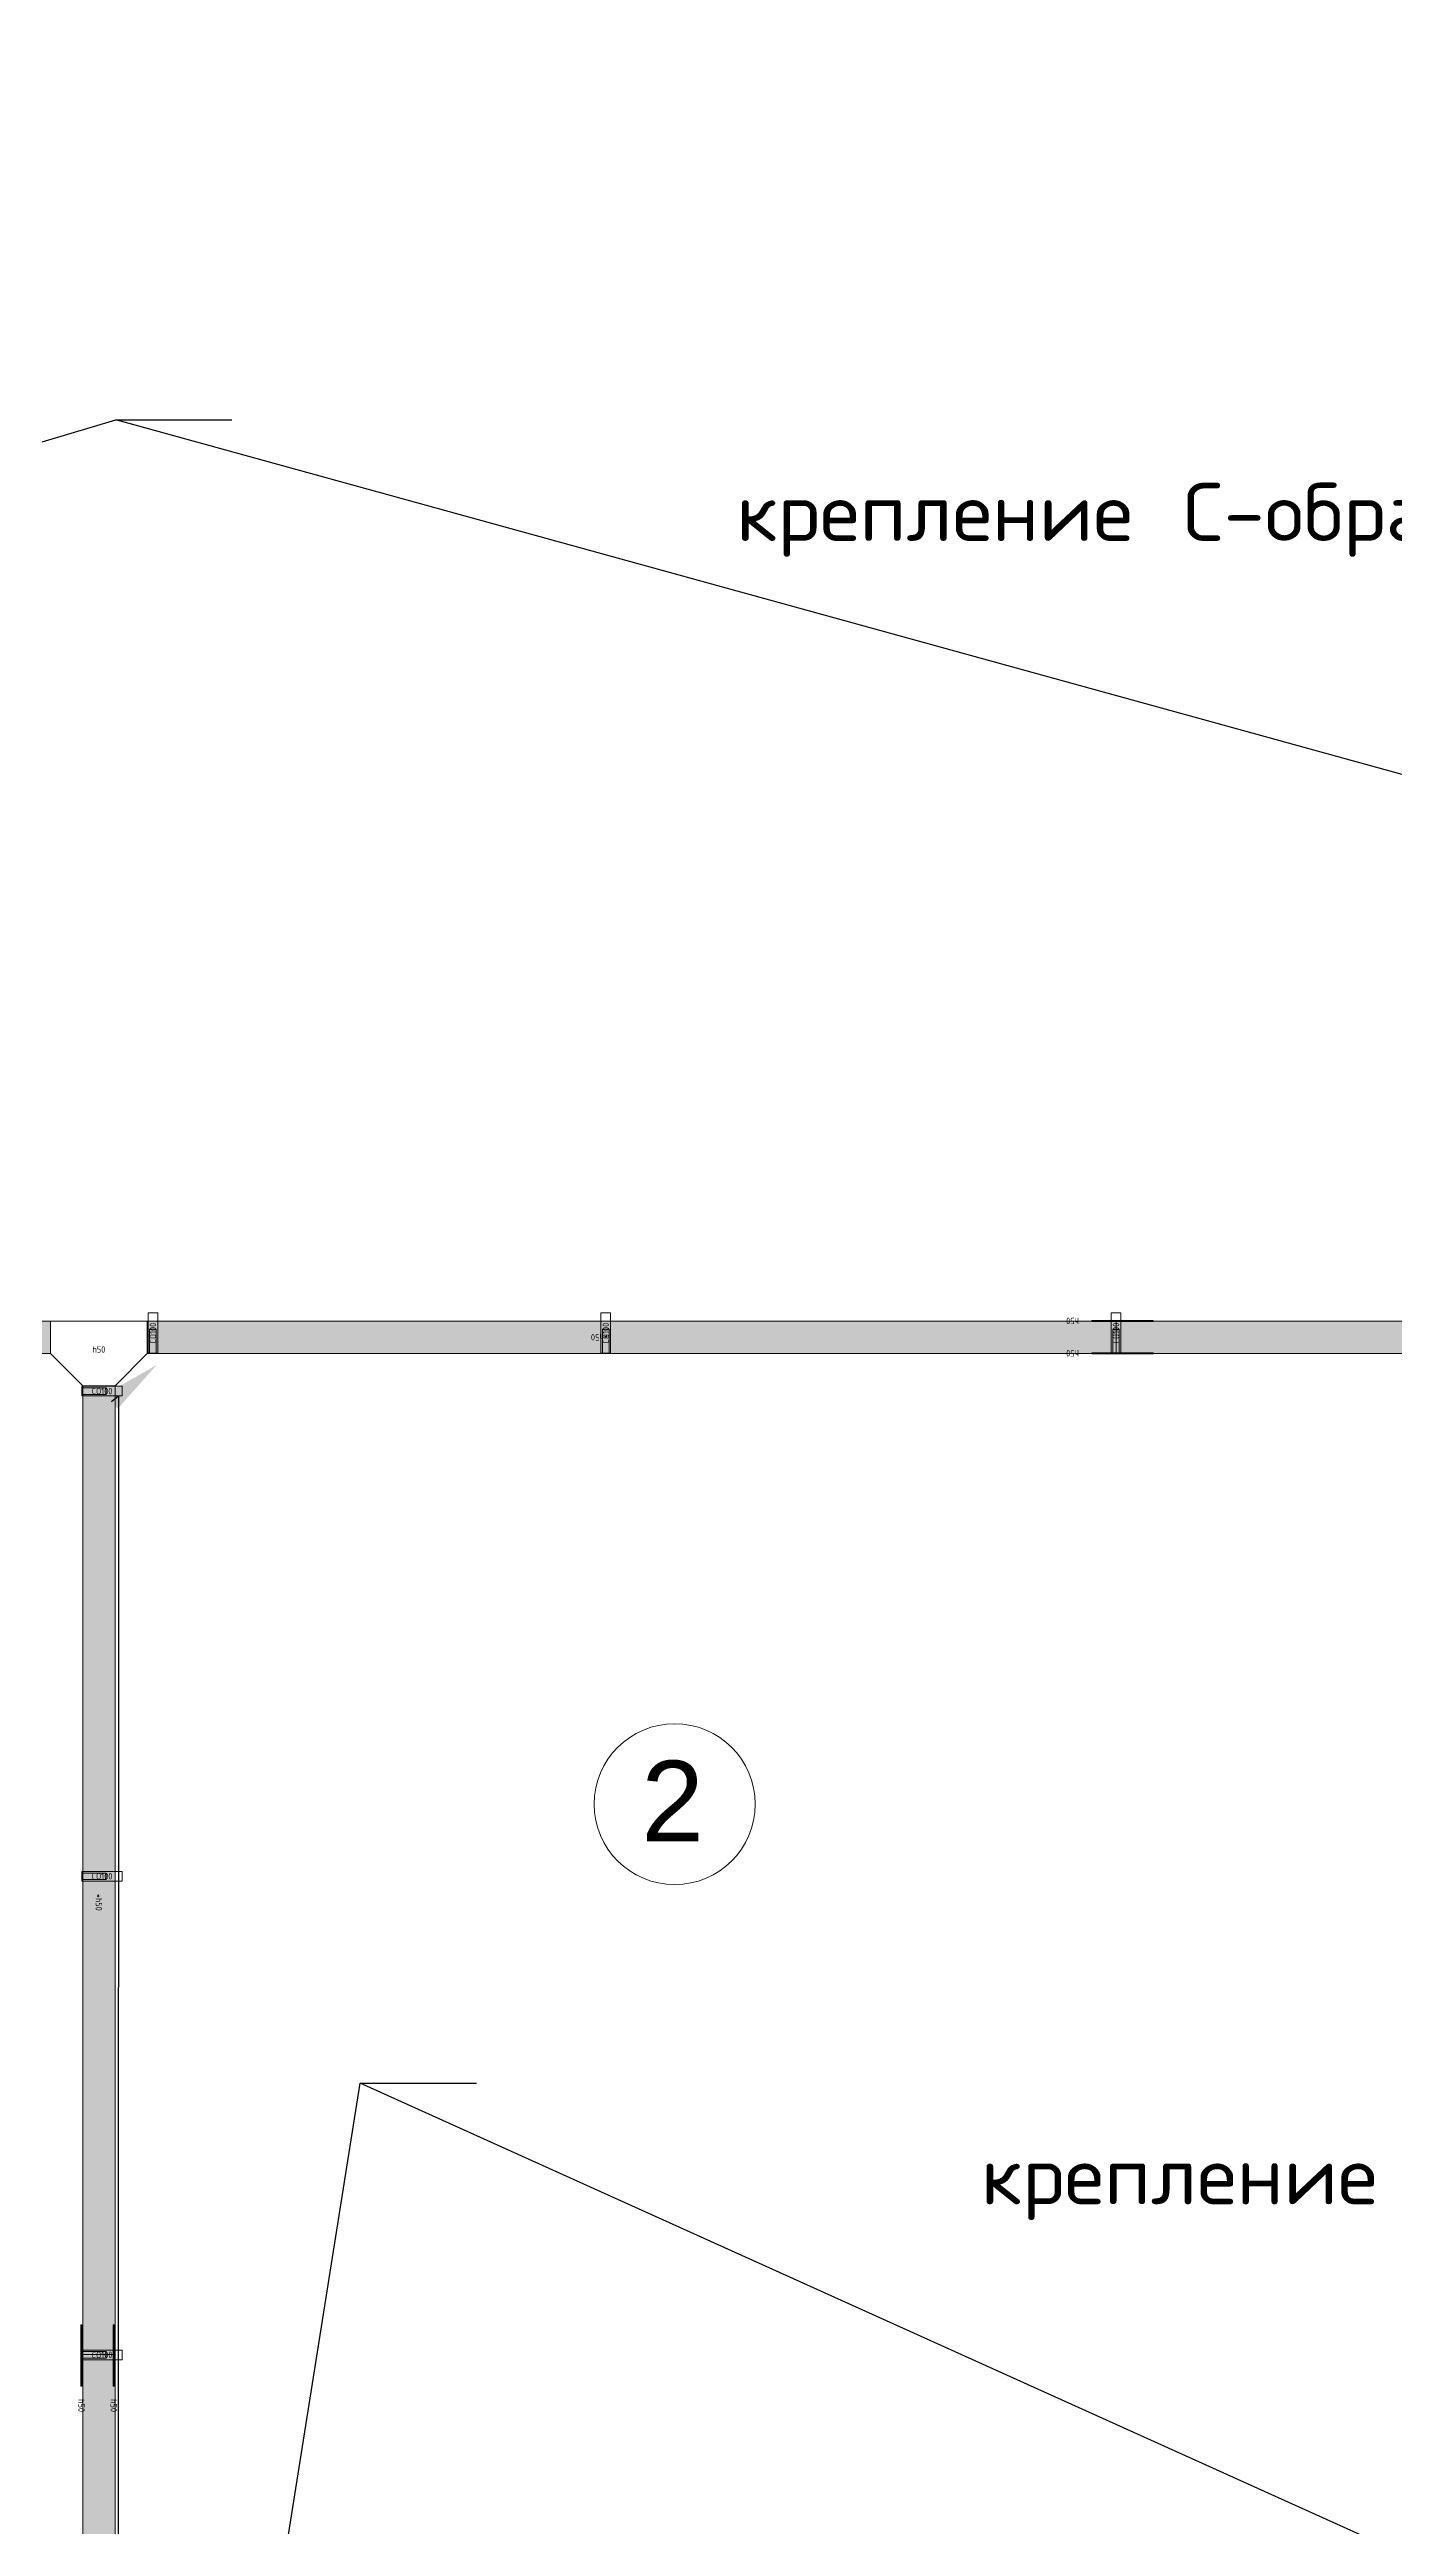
# Model space of a CAD drawing. Header units: metres. Extents: x -472 to 201, y -446 to -235.
# Drawn here: x -159.26 to -155.09, y -326.21 to -318.54 of the extents above; entities that cross this region are included whole.
import ezdxf
from ezdxf import colors
from ezdxf.entities.mleader import LeaderData, LeaderLine
from ezdxf.enums import TextEntityAlignment as Align
from ezdxf.math import Vec2, Vec3

# ---------------------------------------------------------------- set-up
doc = ezdxf.new("R2010")
doc.units = ezdxf.units.M
doc.header["$MEASUREMENT"] = 0
doc.layers.add('Электрика', color=7, linetype='Continuous')
doc.styles.get("Standard").update_dxf_attribs({"font": 'txt.shx'})
doc.styles.add('Style-Arial', font='arial.ttf')
doc.styles.add('Атрибут IEK', font='txt.shx', dxfattribs={"width": 0.8})
pattern_1 = [(0, (-1424.167, 32.5), (65, 54.1667), [86.6667, -43.3333]), (0, (-1424.167, 65), (65, 54.1667), [86.6667, -43.3333]), (90, (-1456.667, 43.333), (-65, 54.1667), [10.8333, -97.5]), (90, (-1435, 43.333), (-65, 54.1667), [10.8333, -97.5]), (45, (-1500, 6e-13), (65, 54.166667), [15.3205, -30.641, 15.3205, -857.9568]), (315, (-1435, 43.333), (65, -54.166667), [15.3205, -30.641, 15.3205, -857.9568])]

# ---------------------------------------------------------------- blocks, each defined once
blk = doc.blocks.new('*U297')
at = {"linetype": 'ByBlock', "lineweight": 0, "transparency": 33554559}
h = blk.add_hatch(dxfattribs=at)
h.set_pattern_fill('SLOTPERF', color=0, scale=130, pattern_type=2)
h.set_pattern_definition(pattern_1)
h.paths.add_polyline_path([(1500, 50), (-1500, 50), (-1500, -50), (1500, -50)])
at = {"color": 0, "linetype": 'ByBlock', "lineweight": -2}
blk.add_lwpolyline([(1500, 50), (-1500, 50), (-1500, -50), (1500, -50)], close=True, dxfattribs=at)
at = {"color": 0, "linetype": 'ByBlock', "lineweight": -2, "style": 'Атрибут IEK', "width": 0.8, "flags": 8}
blk.add_attdef('НАДПИСЬ', text='', height=20, dxfattribs=at).set_placement((100, 0), align=Align.MIDDLE_CENTER)
at = {"color": 0, "linetype": 'ByBlock', "lineweight": -2, "style": 'Атрибут IEK', "width": 0.8, "flags": 9}
for tag, p in [('НАИМЕНОВАНИЕ', (-1779.7, -89.7)), ('АРТИКУЛ', (-1779.7, -119.7))]:
    blk.add_attdef(tag, p, '', height=20, dxfattribs=at)
blk = doc.blocks.new('*U307')
at = {"linetype": 'ByBlock', "lineweight": 0, "transparency": 33554559}
h = blk.add_hatch(dxfattribs=at)
h.set_pattern_fill('SLOTPERF', color=0, scale=130, pattern_type=2)
h.set_pattern_definition(pattern_1)
h.paths.add_polyline_path([(1500, 50), (-1500, 50), (-1500, -50), (1500, -50)])
at = {"color": 0, "linetype": 'ByBlock', "lineweight": -2}
blk.add_lwpolyline([(1500, 50), (-1500, 50), (-1500, -50), (1500, -50)], close=True, dxfattribs=at)
at = {"color": 0, "linetype": 'ByBlock', "lineweight": -2, "style": 'Атрибут IEK', "width": 0.8, "flags": 8}
blk.add_attdef('НАДПИСЬ', text='', height=20, dxfattribs=at).set_placement((100, 0), align=Align.MIDDLE_CENTER)
at = {"color": 0, "linetype": 'ByBlock', "lineweight": -2, "style": 'Атрибут IEK', "width": 0.8, "flags": 9}
for tag, p in [('НАИМЕНОВАНИЕ', (-1779.7, -89.7)), ('АРТИКУЛ', (-1779.7, -119.7))]:
    blk.add_attdef(tag, p, '', height=20, dxfattribs=at)
blk = doc.blocks.new('*U301')
at = {"color": 0, "linetype": 'ByBlock', "lineweight": -2}
for p, q in [((-150, 100), (-150, 200)), ((150, 200), (150, 100)), ((50, 0), (-50, 0))]:
    blk.add_line(p, q, dxfattribs=at)
for points in [[(-150, 200), (150, 200)], [(-150, 100), (-50, 0)], [(150, 100), (50, 0)]]:
    blk.add_lwpolyline(points, dxfattribs=at)
at = {"color": 0, "linetype": 'ByBlock', "lineweight": -2, "style": 'Атрибут IEK', "width": 0.8, "flags": 9}
for tag, p in [('НАИМЕНОВАНИЕ', (-377.7, 81.9)), ('АРТИКУЛ', (-377.7, 51.9))]:
    blk.add_attdef(tag, p, '', height=20, dxfattribs=at)
at = {"color": 0, "linetype": 'ByBlock', "lineweight": -2, "style": 'Атрибут IEK', "width": 0.8, "flags": 8}
blk.add_attdef('НАДПИСЬ', text='', height=20, dxfattribs=at).set_placement((0, 112.5), align=Align.MIDDLE_CENTER)
blk = doc.blocks.new('*U300')
at = {"linetype": 'ByBlock', "lineweight": 0, "transparency": 33554559}
h = blk.add_hatch(dxfattribs=at)
h.set_pattern_fill('SLOTPERF', color=0, scale=130, pattern_type=2)
h.set_pattern_definition([(0, (-1424.167, 32.5), (65, 54.1667), [86.6667, -43.3333]), (0, (-1424.167, 65), (65, 54.1667), [86.6667, -43.3333]), (90, (-1456.667, 43.333), (-65, 54.1667), [10.8333, -97.5]), (90, (-1435, 43.333), (-65, 54.1667), [10.8333, -97.5]), (45, (-1500, 6e-13), (65, 54.166667), [15.3205, -30.641, 15.3205, -857.9568]), (315, (-1435, 43.333), (65, -54.166667), [15.3205, -30.641, 15.3205, -857.9568])])
h.paths.add_polyline_path([(1500, 50), (-1500, 50), (-1500, -50), (1500, -50)])
at = {"color": 0, "linetype": 'ByBlock', "lineweight": -2}
blk.add_lwpolyline([(1500, 50), (-1500, 50), (-1500, -50), (1500, -50)], close=True, dxfattribs=at)
at = {"color": 0, "linetype": 'ByBlock', "lineweight": -2, "style": 'Атрибут IEK', "width": 0.8, "flags": 8}
blk.add_attdef('НАДПИСЬ', text='', height=20, dxfattribs=at).set_placement((100, 0), align=Align.MIDDLE_CENTER)
at = {"color": 0, "linetype": 'ByBlock', "lineweight": -2, "style": 'Атрибут IEK', "width": 0.8, "flags": 9}
for tag, p in [('НАИМЕНОВАНИЕ', (-1779.7, -89.7)), ('АРТИКУЛ', (-1779.7, -119.7))]:
    blk.add_attdef(tag, p, '', height=20, dxfattribs=at)
blk = doc.blocks.new('*U308')
at = {"linetype": 'ByBlock', "lineweight": 0, "transparency": 33554559}
h = blk.add_hatch(dxfattribs=at)
h.set_pattern_fill('SLOTPERF', color=0, scale=130, pattern_type=2)
h.set_pattern_definition(pattern_1)
h.paths.add_polyline_path([(1500, 50), (-1500, 50), (-1500, -50), (1500, -50)])
at = {"color": 0, "linetype": 'ByBlock', "lineweight": -2}
blk.add_lwpolyline([(1500, 50), (-1500, 50), (-1500, -50), (1500, -50)], close=True, dxfattribs=at)
at = {"color": 0, "linetype": 'ByBlock', "lineweight": -2, "style": 'Атрибут IEK', "width": 0.8, "flags": 8}
blk.add_attdef('НАДПИСЬ', text='', height=20, dxfattribs=at).set_placement((100, 0), align=Align.MIDDLE_CENTER)
at = {"color": 0, "linetype": 'ByBlock', "lineweight": -2, "style": 'Атрибут IEK', "width": 0.8, "flags": 9}
for tag, p in [('НАИМЕНОВАНИЕ', (-1779.7, -89.7)), ('АРТИКУЛ', (-1779.7, -119.7))]:
    blk.add_attdef(tag, p, '', height=20, dxfattribs=at)
blk = doc.blocks.new('*U286')
at = {"color": 0, "linetype": 'ByBlock', "lineweight": -2}
blk.add_lwpolyline([(-95, 0), (95, 0), (95, 3), (-95, 3)], close=True, dxfattribs=at)
at = {"color": 0, "linetype": 'ByBlock', "lineweight": -2, "style": 'Атрибут IEK', "width": 0.8, "flags": 8}
blk.add_attdef('НАДПИСЬ', text='', height=20, dxfattribs=at).set_placement((155, 1.5), align=Align.MIDDLE_CENTER)
at = {"color": 0, "linetype": 'ByBlock', "lineweight": -2, "style": 'Атрибут IEK', "width": 0.8, "flags": 9}
for tag, p in [('АРТИКУЛ', (-374.7, -144.7)), ('НАИМЕНОВАНИЕ', (-374.7, -114.7))]:
    blk.add_attdef(tag, p, '', height=20, dxfattribs=at)
blk = doc.blocks.new('*U303')
at = {"color": 0, "linetype": 'ByBlock', "lineweight": -2}
blk.add_lwpolyline([(-95, 0), (95, 0), (95, 3), (-95, 3)], close=True, dxfattribs=at)
at = {"color": 0, "linetype": 'ByBlock', "lineweight": -2, "style": 'Атрибут IEK', "width": 0.8, "flags": 8}
blk.add_attdef('НАДПИСЬ', text='', height=20, dxfattribs=at).set_placement((155, 1.5), align=Align.MIDDLE_CENTER)
at = {"color": 0, "linetype": 'ByBlock', "lineweight": -2, "style": 'Атрибут IEK', "width": 0.8, "flags": 9}
for tag, p in [('АРТИКУЛ', (-374.7, -144.7)), ('НАИМЕНОВАНИЕ', (-374.7, -114.7))]:
    blk.add_attdef(tag, p, '', height=20, dxfattribs=at)
blk = doc.blocks.new('*U287')
at = {"color": 0, "linetype": 'ByBlock', "lineweight": -2}
for points in [[(-15, 0), (15, 0), (15, 125), (-15, 125), (-15, 0)], [(-10, 0), (-10, 75), (10, 75), (10, 0)]]:
    blk.add_lwpolyline(points, dxfattribs=at)
at = {"color": 0, "linetype": 'ByBlock', "lineweight": -2, "style": 'Атрибут IEK', "width": 0.8, "flags": 8}
blk.add_attdef('НАДПИСЬ', text='', height=20, rotation=90, dxfattribs=at).set_placement((0, 62.5), align=Align.MIDDLE_CENTER)
at = {"color": 0, "linetype": 'ByBlock', "lineweight": -2, "style": 'Атрибут IEK', "width": 0.8, "flags": 9}
for tag, p in [('НАИМЕНОВАНИЕ', (-279.7, -89.7)), ('АРТИКУЛ', (-279.7, -119.7))]:
    blk.add_attdef(tag, p, '', height=20, dxfattribs=at)

msp = doc.modelspace()

# ---------------------------------------------------------------- linework, layer by layer
at = {"color": 7, "linetype": 'Continuous', "lineweight": 0}
msp.add_circle((-157.3235, -323.9696), 0.2492, dxfattribs=at)

# ---------------------------------------------------------------- block references
at = {"linetype": 'ByBlock', "lineweight": 13}
ref = msp.add_blockref('*U308', (-160.7567, -322.5236), dxfattribs=dict(at, xscale=0.001, yscale=0.001, zscale=0.001, rotation=180))
ref.add_attrib('НАДПИСЬ', '*h50', dxfattribs={"color": 0, "linetype": 'ByBlock', "lineweight": -2, "height": 0.02, "rotation": 180, "style": 'Атрибут IEK', "width": 0.8}).set_placement((-160.8567, -322.5236), align=Align.MIDDLE_CENTER)
ref = msp.add_blockref('*U301', (-159.1067, -322.6736), dxfattribs=dict(at, xscale=0.001, yscale=0.001, zscale=0.001))
ref.add_attrib('НАДПИСЬ', 'h50', dxfattribs={"color": 0, "linetype": 'ByBlock', "lineweight": -2, "height": 0.02, "style": 'Атрибут IEK', "width": 0.8}).set_placement((-159.1067, -322.5611), align=Align.MIDDLE_CENTER)
ref = msp.add_blockref('*U307', (-157.4567, -322.5236), dxfattribs=dict(at, xscale=0.001, yscale=0.001, zscale=0.001, rotation=180))
ref.add_attrib('НАДПИСЬ', '*h50', dxfattribs={"color": 0, "linetype": 'ByBlock', "lineweight": -2, "height": 0.02, "rotation": 180, "style": 'Атрибут IEK', "width": 0.8}).set_placement((-157.5567, -322.5236), align=Align.MIDDLE_CENTER)
ref = msp.add_blockref('*U287', (-158.9395, -322.573), dxfattribs=dict(at, xscale=0.001, yscale=0.001, zscale=0.001))
ref.add_attrib('НАДПИСЬ', 'CO100', dxfattribs={"color": 0, "linetype": 'ByBlock', "lineweight": -2, "height": 0.02, "rotation": 90, "style": 'Атрибут IEK', "width": 0.8}).set_placement((-158.9395, -322.5105), align=Align.MIDDLE_CENTER)
ref = msp.add_blockref('*U287', (-157.5369, -322.573), dxfattribs=dict(at, xscale=0.001, yscale=0.001, zscale=0.001))
ref.add_attrib('НАДПИСЬ', 'CO100', dxfattribs={"color": 0, "linetype": 'ByBlock', "lineweight": -2, "height": 0.02, "rotation": 90, "style": 'Атрибут IEK', "width": 0.8}).set_placement((-157.5369, -322.5105), align=Align.MIDDLE_CENTER)
ref = msp.add_blockref('*U303', (-155.9362, -322.4714), dxfattribs=dict(at, xscale=0.001, yscale=0.001, zscale=0.001, rotation=180))
ref.add_attrib('НАДПИСЬ', 'h50', dxfattribs={"color": 0, "linetype": 'ByBlock', "lineweight": -2, "height": 0.02, "rotation": 180, "style": 'Атрибут IEK', "width": 0.8}).set_placement((-156.0912, -322.4729), align=Align.MIDDLE_CENTER)
ref = msp.add_blockref('*U287', (-155.9568, -322.573), dxfattribs=dict(at, xscale=0.001, yscale=0.001, zscale=0.001))
ref.add_attrib('НАДПИСЬ', 'CO100', dxfattribs={"color": 0, "linetype": 'ByBlock', "lineweight": -2, "height": 0.02, "rotation": 90, "style": 'Атрибут IEK', "width": 0.8}).set_placement((-155.9568, -322.5105), align=Align.MIDDLE_CENTER)
ref = msp.add_blockref('*U297', (-154.4567, -322.5236), dxfattribs=dict(at, xscale=0.001, yscale=0.001, zscale=0.001, rotation=180))
ref.add_attrib('НАДПИСЬ', '*h50', dxfattribs={"color": 0, "linetype": 'ByBlock', "lineweight": -2, "height": 0.02, "rotation": 180, "style": 'Атрибут IEK', "width": 0.8}).set_placement((-154.5567, -322.5236), align=Align.MIDDLE_CENTER)
ref = msp.add_blockref('*U286', (-155.9362, -322.5715), dxfattribs=dict(at, xscale=0.001, yscale=0.001, zscale=0.001, rotation=180))
ref.add_attrib('НАДПИСЬ', 'h50', dxfattribs={"color": 0, "linetype": 'ByBlock', "lineweight": -2, "height": 0.02, "rotation": 180, "style": 'Атрибут IEK', "width": 0.8}).set_placement((-156.0912, -322.573), align=Align.MIDDLE_CENTER)
ref = msp.add_blockref('*U287', (-159.1592, -322.6903), dxfattribs=dict(at, xscale=0.001, yscale=0.001, zscale=0.001, rotation=270))
ref.add_attrib('НАДПИСЬ', 'CO100', dxfattribs={"color": 0, "linetype": 'ByBlock', "lineweight": -2, "height": 0.02, "style": 'Атрибут IEK', "width": 0.8}).set_placement((-159.0967, -322.6903), align=Align.MIDDLE_CENTER)
ref = msp.add_blockref('*U300', (-159.1067, -324.1736), dxfattribs=dict(at, xscale=0.001, yscale=0.001, zscale=0.001, rotation=270))
ref.add_attrib('НАДПИСЬ', '*h50', dxfattribs={"color": 0, "linetype": 'ByBlock', "lineweight": -2, "height": 0.02, "rotation": 270, "style": 'Атрибут IEK', "width": 0.8}).set_placement((-159.1067, -324.2736), align=Align.MIDDLE_CENTER)
ref = msp.add_blockref('*U287', (-159.1592, -324.1928), dxfattribs=dict(at, xscale=0.001, yscale=0.001, zscale=0.001, rotation=270))
ref.add_attrib('НАДПИСЬ', 'CO100', dxfattribs={"color": 0, "linetype": 'ByBlock', "lineweight": -2, "height": 0.02, "style": 'Атрибут IEK', "width": 0.8}).set_placement((-159.0967, -324.1928), align=Align.MIDDLE_CENTER)
ref = msp.add_blockref('*U303', (-159.1624, -325.6773), dxfattribs=dict(at, xscale=0.001, yscale=0.001, zscale=0.001, rotation=270))
ref.add_attrib('НАДПИСЬ', 'h50', dxfattribs={"color": 0, "linetype": 'ByBlock', "lineweight": -2, "height": 0.02, "rotation": 270, "style": 'Атрибут IEK', "width": 0.8}).set_placement((-159.1609, -325.8323), align=Align.MIDDLE_CENTER)
ref = msp.add_blockref('*U286', (-159.0623, -325.6773), dxfattribs=dict(at, xscale=0.001, yscale=0.001, zscale=0.001, rotation=270))
ref.add_attrib('НАДПИСЬ', 'h50', dxfattribs={"color": 0, "linetype": 'ByBlock', "lineweight": -2, "height": 0.02, "rotation": 270, "style": 'Атрибут IEK', "width": 0.8}).set_placement((-159.0608, -325.8323), align=Align.MIDDLE_CENTER)
ref = msp.add_blockref('*U287', (-159.1592, -325.6752), dxfattribs=dict(at, xscale=0.001, yscale=0.001, zscale=0.001, rotation=270))
ref.add_attrib('НАДПИСЬ', 'CO100', dxfattribs={"color": 0, "linetype": 'ByBlock', "lineweight": -2, "height": 0.02, "style": 'Атрибут IEK', "width": 0.8}).set_placement((-159.0967, -325.6752), align=Align.MIDDLE_CENTER)
ref = msp.add_blockref('*U300', (-159.1067, -327.1736), dxfattribs=dict(at, xscale=0.001, yscale=0.001, zscale=0.001, rotation=270))
ref.add_attrib('НАДПИСЬ', '*h50', dxfattribs={"color": 0, "linetype": 'ByBlock', "lineweight": -2, "height": 0.02, "rotation": 270, "style": 'Атрибут IEK', "width": 0.8}).set_placement((-159.1067, -327.2736), align=Align.MIDDLE_CENTER)

# ---------------------------------------------------------------- texts
at = {"color": 7, "linetype": 'Continuous', "lineweight": 0, "style": 'Style-Arial'}
msp.add_text('2', height=0.25, dxfattribs=at).set_placement((-157.3301, -323.835), align=Align.TOP_CENTER)

# ---------------------------------------------------------------- leaders
at = {"layer": 'Электрика', "lineweight": 13}
ml = msp.add_multileader_mtext('Standard', dxfattribs=at)
ml.set_content('Лоток 100х50, \\Pкрепление С-образным подвесом, шаг 1.5м', color=256)
ml.set_leader_properties()
ml.build(insert=Vec2(0, 0))
ml.multileader.update_dxf_attribs({"text_right_attachment_type": 6, "dogleg_length": 0.36, "arrow_head_size": 0.18})
ctx = ml.context
ctx.base_point, ctx.char_height, ctx.arrow_head_size, ctx.landing_gap_size, ctx.plane_origin = Vec3(-158.6947, -319.6822), 0.18, 0.18, 0.09, Vec3(-160.6943, -324.7335)
ctx.right_attachment, ctx.text_align_type = 6, 2
notes = []
notes.append((ctx, [(0, (1, 1, 0), (-159.0547, -319.6822), (1, 0), 0.36, [(2, [(-149.7964, -316.6095), (-149.7775, -322.2393)], 0, []), (4, [(-159.3003, -322.433), (-168.2217, -322.4147)], 0, [])])]))
ctx.mtext.insert, ctx.mtext.width, ctx.mtext.alignment, ctx.mtext.flow_direction = Vec3(-151.9447, -319.5772), 10.739437, 3, 5
ml = msp.add_multileader_mtext('Standard', dxfattribs=at)
ml.set_content('Лоток 100х50, \\Pкрепление С-образным подвесом, шаг 1.5м', color=256)
ml.set_leader_properties()
ml.build(insert=Vec2(0, 0))
ml.multileader.update_dxf_attribs({"text_right_attachment_type": 6, "dogleg_length": 0.36, "arrow_head_size": 0.18})
ctx = ml.context
ctx.base_point, ctx.char_height, ctx.arrow_head_size, ctx.landing_gap_size, ctx.plane_origin = Vec3(-157.9373, -324.8339), 0.18, 0.18, 0.09, Vec3(-159.9369, -329.8852)
ctx.right_attachment, ctx.text_align_type = 6, 2
notes.append((ctx, [(0, (1, 1, 0), (-158.2973, -324.8339), (1, 0), 0.36, [(2, [(-149.9859, -322.583), (-149.8625, -328.6444)], 0, []), (4, [(-158.9274, -322.6089), (-159.0459, -322.705), (-159.0475, -329.5471)], 0, [])])]))
ctx.mtext.insert, ctx.mtext.width, ctx.mtext.alignment, ctx.mtext.flow_direction = Vec3(-151.1873, -324.7289), 10.739437, 3, 5
for ctx, leaders in notes:
    for number, flags, end, landing, length, lines in leaders:
        leader = LeaderData()
        leader.index, (leader.has_last_leader_line, leader.has_dogleg_vector, leader.attachment_direction) = number, flags
        leader.last_leader_point, leader.dogleg_vector, leader.dogleg_length = Vec3(end), Vec3(landing), length
        for number, points, colour, breaks in lines:
            line = LeaderLine()
            line.index, line.vertices, line.color, line.breaks = number, Vec3.list(points), colors.encode_raw_color(colour), breaks
            leader.lines.append(line)
        ctx.leaders.append(leader)

doc.saveas('drawing.dxf')
